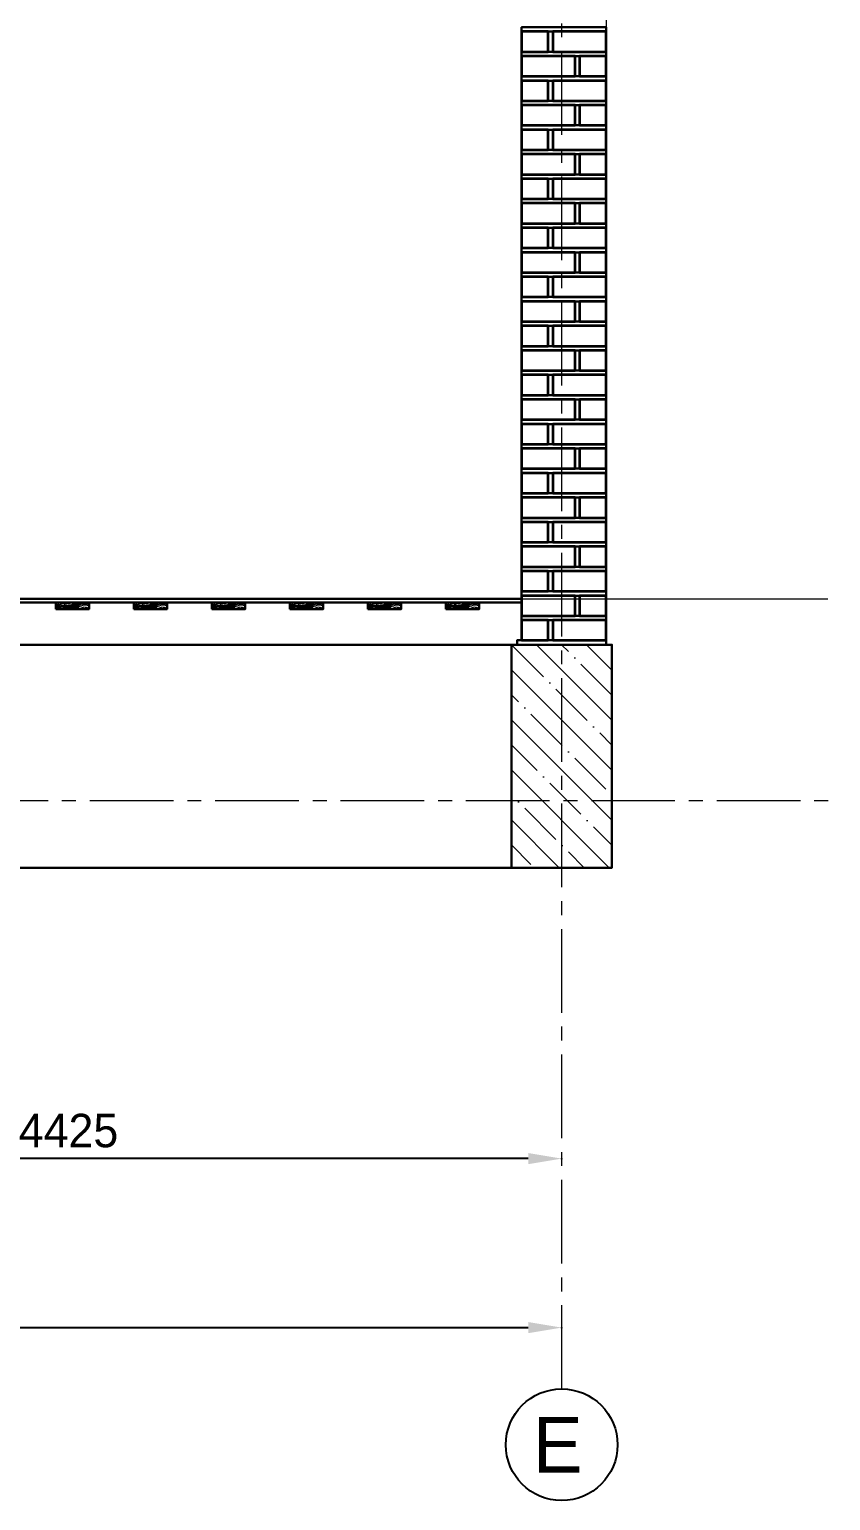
# Model space of a CAD drawing. Header units: millimetres. Extents: x 306212 to 393045, y -154783 to -111932.
# Drawn here: x 383765 to 387360, y -151196 to -144597 of the extents above; entities that cross this region are included whole.
import ezdxf
from ezdxf.enums import TextEntityAlignment as Align

# ---------------------------------------------------------------- set-up
doc = ezdxf.new("R2010")
doc.units = ezdxf.units.MM
doc.linetypes.add('CENTER2', pattern=[1.125, 0.75, -0.125, 0.125, -0.125])
doc.layers.add('ahsap', color=222, linetype='Continuous', lineweight=13)
doc.layers.add('AKS', color=252, linetype='CENTER2')
doc.dimstyles.new('ISO-25', dxfattribs={"dimtxt": 100, "dimasz": 2.5, "dimexe": 1.25, "dimexo": 0.625, "dimtad": 1, "dimdec": 0, "dimtxsty": 'Standard', "dimcen": 2.5, "dimadec": 0, "dimazin": 0, "dimtfac": 1, "dimtdec": 0, "dimtmove": 0, "dimatfit": 3, "dimfxl": 0, "dimarcsym": 0})

# ---------------------------------------------------------------- blocks, each defined once
blk = doc.blocks.new('*D749')
at = {"layer": 'ahsap', "color": 0, "lineweight": -2}
for p, q in [((381728.4, -149664.3), (381728.4, -149661)), ((386003.4, -149662.3), (381878.4, -149662.3)), ((386153.4, -149664.3), (386153.4, -149661))]:
    blk.add_line(p, q, dxfattribs=at)
at = {"layer": 'ahsap', "color": 0}
for points in [[(381878.4, -149637.3), (381878.4, -149687.3), (381728.4, -149662.3)], [(386003.4, -149637.3), (386003.4, -149687.3), (386153.4, -149662.3)]]:
    blk.add_solid(points, dxfattribs=at)
at = {"layer": 'DEFPOINTS', "color": 0}
for p in [(381728.4, -149662.3), (381728.4, -150391.3), (386153.4, -150391.3)]:
    blk.add_point(p, dxfattribs=at)
at = {"layer": 'ahsap', "color": 0, "insert": (383940.9, -149537.3), "char_height": 150, "attachment_point": 5}
blk.add_mtext('4425', dxfattribs=at)
blk = doc.blocks.new('*D754')
at = {"layer": 'ahsap', "color": 0, "lineweight": -2}
for p, q in [((374603.4, -150422.3), (374603.4, -150419.1)), ((374753.4, -150420.3), (386003.4, -150420.3)), ((386153.4, -150422.3), (386153.4, -150419.1))]:
    blk.add_line(p, q, dxfattribs=at)
at = {"layer": 'ahsap', "color": 0}
for points in [[(374753.4, -150395.3), (374753.4, -150445.3), (374603.4, -150420.3)], [(386003.4, -150395.3), (386003.4, -150445.3), (386153.4, -150420.3)]]:
    blk.add_solid(points, dxfattribs=at)
at = {"layer": 'DEFPOINTS', "color": 0}
for p in [(386153.4, -150420.3), (374603.4, -150695.1), (386153.4, -150695.1)]:
    blk.add_point(p, dxfattribs=at)
at = {"layer": 'ahsap', "color": 0, "insert": (380378.4, -150295.3), "char_height": 150, "attachment_point": 5}
blk.add_mtext('11550', dxfattribs=at)

msp = doc.modelspace()

# ---------------------------------------------------------------- hatches: boundary and pattern name
at = {"layer": 'ahsap'}
h = msp.add_hatch(dxfattribs=at)
h.set_pattern_fill('ANSI35', color=251, scale=25, style=0)
h.set_pattern_definition([(135, (708125.86, 0), (112.2532, 112.2532), []), (135, (708013.6, 0), (112.2532, 112.2532), [198.4375, -39.6875, 0, -39.6875])])
h.paths.add_polyline_path([(386153.4, -147357.4), (386378.4, -147357.4), (386378.4, -148057.4), (386153.4, -148057.4)])
h.paths.add_polyline_path([(386153.4, -148057.4), (386378.4, -148057.4), (386378.4, -148357.4), (386153.4, -148357.4)])
h.paths.add_polyline_path([(386153.4, -148357.4), (385928.4, -148357.4), (385928.4, -148057.4), (386153.4, -148057.4)])
h.paths.add_polyline_path([(385928.4, -147357.4), (386153.4, -147357.4), (386153.4, -148057.4), (385928.4, -148057.4)])

# ---------------------------------------------------------------- linework, layer by layer
for p, q in [((386353.4, -140959.9), (386353.4, -147357.4)), ((385973.4, -147151.4), (387347.3, -147151.4))]:
    msp.add_line(p, q, dxfattribs=at)
at = {"layer": 'ahsap', "color": 251, "lineweight": 30}
for points in [[(386353.4, -144607.4), (385973.4, -144607.4), (385973.4, -144587.4), (386353.4, -144587.4), (386353.4, -144607.4)], [(386353.4, -144717.4), (385973.4, -144717.4), (385973.4, -144697.4), (386353.4, -144697.4), (386353.4, -144717.4)], [(386353.4, -144827.4), (385973.4, -144827.4), (385973.4, -144807.4), (386353.4, -144807.4), (386353.4, -144827.4)], [(386353.4, -144937.4), (385973.4, -144937.4), (385973.4, -144917.4), (386353.4, -144917.4), (386353.4, -144937.4)], [(386353.4, -145047.4), (385973.4, -145047.4), (385973.4, -145027.4), (386353.4, -145027.4), (386353.4, -145047.4)], [(386353.4, -145157.4), (385973.4, -145157.4), (385973.4, -145137.4), (386353.4, -145137.4), (386353.4, -145157.4)], [(386353.4, -145267.4), (385973.4, -145267.4), (385973.4, -145247.4), (386353.4, -145247.4), (386353.4, -145267.4)], [(386353.4, -145377.4), (385973.4, -145377.4), (385973.4, -145357.4), (386353.4, -145357.4), (386353.4, -145377.4)], [(386353.4, -145487.4), (385973.4, -145487.4), (385973.4, -145467.4), (386353.4, -145467.4), (386353.4, -145487.4)], [(386353.4, -145597.4), (385973.4, -145597.4), (385973.4, -145577.4), (386353.4, -145577.4), (386353.4, -145597.4)], [(386353.4, -145707.4), (385973.4, -145707.4), (385973.4, -145687.4), (386353.4, -145687.4), (386353.4, -145707.4)], [(386353.4, -145817.4), (385973.4, -145817.4), (385973.4, -145797.4), (386353.4, -145797.4), (386353.4, -145817.4)], [(386353.4, -145927.4), (385973.4, -145927.4), (385973.4, -145907.4), (386353.4, -145907.4), (386353.4, -145927.4)], [(386353.4, -146037.4), (385973.4, -146037.4), (385973.4, -146017.4), (386353.4, -146017.4), (386353.4, -146037.4)], [(386353.4, -146147.4), (385973.4, -146147.4), (385973.4, -146127.4), (386353.4, -146127.4), (386353.4, -146147.4)], [(386353.4, -146257.4), (385973.4, -146257.4), (385973.4, -146237.4), (386353.4, -146237.4), (386353.4, -146257.4)], [(386353.4, -146367.4), (385973.4, -146367.4), (385973.4, -146347.4), (386353.4, -146347.4), (386353.4, -146367.4)], [(386353.4, -146477.4), (385973.4, -146477.4), (385973.4, -146457.4), (386353.4, -146457.4), (386353.4, -146477.4)], [(386353.4, -146587.4), (385973.4, -146587.4), (385973.4, -146567.4), (386353.4, -146567.4), (386353.4, -146587.4)], [(386353.4, -146697.4), (385973.4, -146697.4), (385973.4, -146677.4), (386353.4, -146677.4), (386353.4, -146697.4)], [(386353.4, -146807.4), (385973.4, -146807.4), (385973.4, -146787.4), (386353.4, -146787.4), (386353.4, -146807.4)], [(386353.4, -146917.4), (385973.4, -146917.4), (385973.4, -146897.4), (386353.4, -146897.4), (386353.4, -146917.4)], [(386353.4, -147027.4), (385973.4, -147027.4), (385973.4, -147007.4), (386353.4, -147007.4), (386353.4, -147027.4)], [(386353.4, -147137.4), (385973.4, -147137.4), (385973.4, -147117.4), (386353.4, -147117.4), (386353.4, -147137.4)], [(386353.4, -147247.4), (385973.4, -147247.4), (385973.4, -147227.4), (386353.4, -147227.4), (386353.4, -147247.4)], [(386153.4, -147357.4), (386353.4, -147357.4), (386353.4, -147337.4), (385953.4, -147337.4), (385953.4, -147357.4), (386153.4, -147357.4)], [(386378.4, -148057.4), (386378.4, -148357.4), (374378.4, -148357.4), (374378.4, -148057.4), (374378.4, -147357.4), (386378.4, -147357.4), (386378.4, -148057.4)], [(385928.4, -148357.4), (386378.4, -148357.4), (386378.4, -147357.4), (385928.4, -147357.4), (385928.4, -148357.4)]]:
    msp.add_lwpolyline(points, dxfattribs=at)
at = {"layer": 'ahsap', "color": 26, "lineweight": 35}
for points in [[(386093.4, -144697.4), (386093.4, -144607.4), (385973.4, -144607.4), (385973.4, -144697.4), (386093.4, -144697.4)], [(386153.4, -144697.4), (386353.4, -144697.4), (386353.4, -144607.4), (386113.4, -144607.4), (386113.4, -144697.4), (386153.4, -144697.4)], [(386013.4, -144807.4), (386213.4, -144807.4), (386213.4, -144717.4), (385973.4, -144717.4), (385973.4, -144807.4), (386013.4, -144807.4)], [(386353.4, -144807.4), (386353.4, -144717.4), (386233.4, -144717.4), (386233.4, -144807.4), (386353.4, -144807.4)], [(386093.4, -144917.4), (386093.4, -144827.4), (385973.4, -144827.4), (385973.4, -144917.4), (386093.4, -144917.4)], [(386153.4, -144917.4), (386353.4, -144917.4), (386353.4, -144827.4), (386113.4, -144827.4), (386113.4, -144917.4), (386153.4, -144917.4)], [(386013.4, -145027.4), (386213.4, -145027.4), (386213.4, -144937.4), (385973.4, -144937.4), (385973.4, -145027.4), (386013.4, -145027.4)], [(386353.4, -145027.4), (386353.4, -144937.4), (386233.4, -144937.4), (386233.4, -145027.4), (386353.4, -145027.4)], [(386093.4, -145137.4), (386093.4, -145047.4), (385973.4, -145047.4), (385973.4, -145137.4), (386093.4, -145137.4)], [(386153.4, -145137.4), (386353.4, -145137.4), (386353.4, -145047.4), (386113.4, -145047.4), (386113.4, -145137.4), (386153.4, -145137.4)], [(386013.4, -145247.4), (386213.4, -145247.4), (386213.4, -145157.4), (385973.4, -145157.4), (385973.4, -145247.4), (386013.4, -145247.4)], [(386353.4, -145247.4), (386353.4, -145157.4), (386233.4, -145157.4), (386233.4, -145247.4), (386353.4, -145247.4)], [(386093.4, -145357.4), (386093.4, -145267.4), (385973.4, -145267.4), (385973.4, -145357.4), (386093.4, -145357.4)], [(386153.4, -145357.4), (386353.4, -145357.4), (386353.4, -145267.4), (386113.4, -145267.4), (386113.4, -145357.4), (386153.4, -145357.4)], [(386013.4, -145467.4), (386213.4, -145467.4), (386213.4, -145377.4), (385973.4, -145377.4), (385973.4, -145467.4), (386013.4, -145467.4)], [(386353.4, -145467.4), (386353.4, -145377.4), (386233.4, -145377.4), (386233.4, -145467.4), (386353.4, -145467.4)], [(386093.4, -145577.4), (386093.4, -145487.4), (385973.4, -145487.4), (385973.4, -145577.4), (386093.4, -145577.4)], [(386153.4, -145577.4), (386353.4, -145577.4), (386353.4, -145487.4), (386113.4, -145487.4), (386113.4, -145577.4), (386153.4, -145577.4)], [(386013.4, -145687.4), (386213.4, -145687.4), (386213.4, -145597.4), (385973.4, -145597.4), (385973.4, -145687.4), (386013.4, -145687.4)], [(386353.4, -145687.4), (386353.4, -145597.4), (386233.4, -145597.4), (386233.4, -145687.4), (386353.4, -145687.4)], [(386093.4, -145797.4), (386093.4, -145707.4), (385973.4, -145707.4), (385973.4, -145797.4), (386093.4, -145797.4)], [(386153.4, -145797.4), (386353.4, -145797.4), (386353.4, -145707.4), (386113.4, -145707.4), (386113.4, -145797.4), (386153.4, -145797.4)], [(386013.4, -145907.4), (386213.4, -145907.4), (386213.4, -145817.4), (385973.4, -145817.4), (385973.4, -145907.4), (386013.4, -145907.4)], [(386353.4, -145907.4), (386353.4, -145817.4), (386233.4, -145817.4), (386233.4, -145907.4), (386353.4, -145907.4)], [(386093.4, -146017.4), (386093.4, -145927.4), (385973.4, -145927.4), (385973.4, -146017.4), (386093.4, -146017.4)], [(386153.4, -146017.4), (386353.4, -146017.4), (386353.4, -145927.4), (386113.4, -145927.4), (386113.4, -146017.4), (386153.4, -146017.4)], [(386013.4, -146127.4), (386213.4, -146127.4), (386213.4, -146037.4), (385973.4, -146037.4), (385973.4, -146127.4), (386013.4, -146127.4)], [(386353.4, -146127.4), (386353.4, -146037.4), (386233.4, -146037.4), (386233.4, -146127.4), (386353.4, -146127.4)], [(386093.4, -146237.4), (386093.4, -146147.4), (385973.4, -146147.4), (385973.4, -146237.4), (386093.4, -146237.4)], [(386153.4, -146237.4), (386353.4, -146237.4), (386353.4, -146147.4), (386113.4, -146147.4), (386113.4, -146237.4), (386153.4, -146237.4)], [(386013.4, -146347.4), (386213.4, -146347.4), (386213.4, -146257.4), (385973.4, -146257.4), (385973.4, -146347.4), (386013.4, -146347.4)], [(386353.4, -146347.4), (386353.4, -146257.4), (386233.4, -146257.4), (386233.4, -146347.4), (386353.4, -146347.4)], [(386093.4, -146457.4), (386093.4, -146367.4), (385973.4, -146367.4), (385973.4, -146457.4), (386093.4, -146457.4)], [(386153.4, -146457.4), (386353.4, -146457.4), (386353.4, -146367.4), (386113.4, -146367.4), (386113.4, -146457.4), (386153.4, -146457.4)], [(386013.4, -146567.4), (386213.4, -146567.4), (386213.4, -146477.4), (385973.4, -146477.4), (385973.4, -146567.4), (386013.4, -146567.4)], [(386353.4, -146567.4), (386353.4, -146477.4), (386233.4, -146477.4), (386233.4, -146567.4), (386353.4, -146567.4)], [(386093.4, -146677.4), (386093.4, -146587.4), (385973.4, -146587.4), (385973.4, -146677.4), (386093.4, -146677.4)], [(386153.4, -146677.4), (386353.4, -146677.4), (386353.4, -146587.4), (386113.4, -146587.4), (386113.4, -146677.4), (386153.4, -146677.4)], [(386013.4, -146787.4), (386213.4, -146787.4), (386213.4, -146697.4), (385973.4, -146697.4), (385973.4, -146787.4), (386013.4, -146787.4)], [(386353.4, -146787.4), (386353.4, -146697.4), (386233.4, -146697.4), (386233.4, -146787.4), (386353.4, -146787.4)], [(386093.4, -146897.4), (386093.4, -146807.4), (385973.4, -146807.4), (385973.4, -146897.4), (386093.4, -146897.4)], [(386153.4, -146897.4), (386353.4, -146897.4), (386353.4, -146807.4), (386113.4, -146807.4), (386113.4, -146897.4), (386153.4, -146897.4)], [(386013.4, -147007.4), (386213.4, -147007.4), (386213.4, -146917.4), (385973.4, -146917.4), (385973.4, -147007.4), (386013.4, -147007.4)], [(386353.4, -147007.4), (386353.4, -146917.4), (386233.4, -146917.4), (386233.4, -147007.4), (386353.4, -147007.4)], [(386093.4, -147117.4), (386093.4, -147027.4), (385973.4, -147027.4), (385973.4, -147117.4), (386093.4, -147117.4)], [(386153.4, -147117.4), (386353.4, -147117.4), (386353.4, -147027.4), (386113.4, -147027.4), (386113.4, -147117.4), (386153.4, -147117.4)], [(386013.4, -147227.4), (386213.4, -147227.4), (386213.4, -147137.4), (385973.4, -147137.4), (385973.4, -147227.4), (386013.4, -147227.4)], [(386353.4, -147227.4), (386353.4, -147137.4), (386233.4, -147137.4), (386233.4, -147227.4), (386353.4, -147227.4)], [(386093.4, -147337.4), (386093.4, -147247.4), (385973.4, -147247.4), (385973.4, -147337.4), (386093.4, -147337.4)], [(386153.4, -147337.4), (386353.4, -147337.4), (386353.4, -147247.4), (386113.4, -147247.4), (386113.4, -147337.4), (386153.4, -147337.4)]]:
    msp.add_lwpolyline(points, dxfattribs=at)
at = {"layer": 'ahsap', "color": 46, "lineweight": 30}
for points in [[(385973.4, -147167.4), (385973.4, -147151.4), (374783.4, -147151.4), (374783.4, -147167.4), (374783.4, -147167.4), (385973.4, -147167.4)], [(383883.4, -147197.4), (383883.4, -147167.4), (384033.4, -147167.4), (384033.4, -147197.4), (383883.4, -147197.4)], [(384233.4, -147197.4), (384233.4, -147167.4), (384383.4, -147167.4), (384383.4, -147197.4), (384233.4, -147197.4)], [(384583.4, -147197.4), (384583.4, -147167.4), (384733.4, -147167.4), (384733.4, -147197.4), (384583.4, -147197.4)], [(384933.4, -147197.4), (384933.4, -147167.4), (385083.4, -147167.4), (385083.4, -147197.4), (384933.4, -147197.4)], [(385283.4, -147197.4), (385283.4, -147167.4), (385433.4, -147167.4), (385433.4, -147197.4), (385283.4, -147197.4)], [(385633.4, -147197.4), (385633.4, -147167.4), (385783.4, -147167.4), (385783.4, -147197.4), (385633.4, -147197.4)]]:
    msp.add_lwpolyline(points, dxfattribs=at)
at = {"layer": 'ahsap', "color": 62}
for points, knots in [([(383955.1, -147169.7), (383952.3, -147170.7), (383946.3, -147172.9), (383936.2, -147170.6), (383925.2, -147176.8), (383912.3, -147171.2), (383902.7, -147182.2), (383893.6, -147177), (383879.4, -147186.9), (383890.5, -147182.4), (383896.3, -147183.1), (383903, -147183.7), (383909.5, -147180.5), (383916, -147182.2), (383923.8, -147178.8), (383932.3, -147181.7), (383941.2, -147177.2), (383948.9, -147179), (383953.7, -147177.3), (383955.7, -147176.6), (383955.7, -147176.6), (383957.5, -147175.5), (383962.4, -147172.4), (383971.9, -147169.8), (383980.7, -147171), (383984.7, -147168.6), (383985.2, -147168.3)], [0, 0, 0, 0, 8.649495, 18.9481, 29.448578, 44.354251, 54.58503, 64.733867, 74.635228, 81.578894, 86.898862, 94.204333, 100.43687, 108.145888, 112.919729, 125.131968, 132.542597, 141.202226, 147.62514, 147.62514, 147.62514, 147.62514, 153.962632, 164.796896, 176.812519, 178.597775, 178.597775, 178.597775, 178.597775]), ([(383886.8, -147190.3), (383888.9, -147189.1), (383894.3, -147186.1), (383903.1, -147190.8), (383911.2, -147182.2), (383920.8, -147188.3), (383927.9, -147181.9), (383934.8, -147184.8), (383942.2, -147180.7), (383949.5, -147182.6), (383954.1, -147181), (383955.9, -147180.3), (383955.9, -147180.3), (383957.4, -147180), (383962, -147179), (383971.1, -147170.7), (383986.4, -147174), (384005.4, -147166.3), (384019, -147167.9), (384028.6, -147169)], [0, 0, 0, 0, 6.916449, 17.76382, 23.855728, 37.93912, 41.696469, 50.242965, 56.925375, 65.54134, 71.315329, 71.315329, 71.315329, 71.315329, 75.797404, 85.380944, 106.040347, 117.599403, 146.02527, 146.02527, 146.02527, 146.02527]), ([(384305.1, -147169.7), (384302.3, -147170.7), (384296.3, -147172.9), (384286.2, -147170.6), (384275.2, -147176.8), (384262.3, -147171.2), (384252.7, -147182.2), (384243.6, -147177), (384229.4, -147186.9), (384240.5, -147182.4), (384246.3, -147183.1), (384253, -147183.7), (384259.5, -147180.5), (384266, -147182.2), (384273.8, -147178.8), (384282.3, -147181.7), (384291.2, -147177.2), (384298.9, -147179), (384303.7, -147177.3), (384305.7, -147176.6), (384305.7, -147176.6), (384307.5, -147175.5), (384312.4, -147172.4), (384321.9, -147169.8), (384330.7, -147171), (384334.7, -147168.6), (384335.2, -147168.3)], [0, 0, 0, 0, 8.649495, 18.9481, 29.448578, 44.354251, 54.58503, 64.733867, 74.635228, 81.578894, 86.898862, 94.204333, 100.43687, 108.145888, 112.919729, 125.131968, 132.542597, 141.202226, 147.62514, 147.62514, 147.62514, 147.62514, 153.962632, 164.796896, 176.812519, 178.597775, 178.597775, 178.597775, 178.597775]), ([(384236.8, -147190.3), (384238.9, -147189.1), (384244.3, -147186.1), (384253.1, -147190.8), (384261.2, -147182.2), (384270.8, -147188.3), (384277.9, -147181.9), (384284.8, -147184.8), (384292.2, -147180.7), (384299.5, -147182.6), (384304.1, -147181), (384305.9, -147180.3), (384305.9, -147180.3), (384307.4, -147180), (384312, -147179), (384321.1, -147170.7), (384336.4, -147174), (384355.4, -147166.3), (384369, -147167.9), (384378.6, -147169)], [0, 0, 0, 0, 6.916449, 17.76382, 23.855728, 37.93912, 41.696469, 50.242965, 56.925375, 65.54134, 71.315329, 71.315329, 71.315329, 71.315329, 75.797404, 85.380944, 106.040347, 117.599403, 146.02527, 146.02527, 146.02527, 146.02527]), ([(384655.1, -147169.7), (384652.3, -147170.7), (384646.3, -147172.9), (384636.2, -147170.6), (384625.2, -147176.8), (384612.3, -147171.2), (384602.7, -147182.2), (384593.6, -147177), (384579.4, -147186.9), (384590.5, -147182.4), (384596.3, -147183.1), (384603, -147183.7), (384609.5, -147180.5), (384616, -147182.2), (384623.8, -147178.8), (384632.3, -147181.7), (384641.2, -147177.2), (384648.9, -147179), (384653.7, -147177.3), (384655.7, -147176.6), (384655.7, -147176.6), (384657.5, -147175.5), (384662.4, -147172.4), (384671.9, -147169.8), (384680.7, -147171), (384684.7, -147168.6), (384685.2, -147168.3)], [0, 0, 0, 0, 8.649495, 18.9481, 29.448578, 44.354251, 54.58503, 64.733867, 74.635228, 81.578894, 86.898862, 94.204333, 100.43687, 108.145888, 112.919729, 125.131968, 132.542597, 141.202226, 147.62514, 147.62514, 147.62514, 147.62514, 153.962632, 164.796896, 176.812519, 178.597775, 178.597775, 178.597775, 178.597775]), ([(384586.8, -147190.3), (384588.9, -147189.1), (384594.3, -147186.1), (384603.1, -147190.8), (384611.2, -147182.2), (384620.8, -147188.3), (384627.9, -147181.9), (384634.8, -147184.8), (384642.2, -147180.7), (384649.5, -147182.6), (384654.1, -147181), (384655.9, -147180.3), (384655.9, -147180.3), (384657.4, -147180), (384662, -147179), (384671.1, -147170.7), (384686.4, -147174), (384705.4, -147166.3), (384719, -147167.9), (384728.6, -147169)], [0, 0, 0, 0, 6.916449, 17.76382, 23.855728, 37.93912, 41.696469, 50.242965, 56.925375, 65.54134, 71.315329, 71.315329, 71.315329, 71.315329, 75.797404, 85.380944, 106.040347, 117.599403, 146.02527, 146.02527, 146.02527, 146.02527]), ([(385005.1, -147169.7), (385002.3, -147170.7), (384996.3, -147172.9), (384986.2, -147170.6), (384975.2, -147176.8), (384962.3, -147171.2), (384952.7, -147182.2), (384943.6, -147177), (384929.4, -147186.9), (384940.5, -147182.4), (384946.3, -147183.1), (384953, -147183.7), (384959.5, -147180.5), (384966, -147182.2), (384973.8, -147178.8), (384982.3, -147181.7), (384991.2, -147177.2), (384998.9, -147179), (385003.7, -147177.3), (385005.7, -147176.6), (385005.7, -147176.6), (385007.5, -147175.5), (385012.4, -147172.4), (385021.9, -147169.8), (385030.7, -147171), (385034.7, -147168.6), (385035.2, -147168.3)], [0, 0, 0, 0, 8.649495, 18.9481, 29.448578, 44.354251, 54.58503, 64.733867, 74.635228, 81.578894, 86.898862, 94.204333, 100.43687, 108.145888, 112.919729, 125.131968, 132.542597, 141.202226, 147.62514, 147.62514, 147.62514, 147.62514, 153.962632, 164.796896, 176.812519, 178.597775, 178.597775, 178.597775, 178.597775]), ([(384936.8, -147190.3), (384938.9, -147189.1), (384944.3, -147186.1), (384953.1, -147190.8), (384961.2, -147182.2), (384970.8, -147188.3), (384977.9, -147181.9), (384984.8, -147184.8), (384992.2, -147180.7), (384999.5, -147182.6), (385004.1, -147181), (385005.9, -147180.3), (385005.9, -147180.3), (385007.4, -147180), (385012, -147179), (385021.1, -147170.7), (385036.4, -147174), (385055.4, -147166.3), (385069, -147167.9), (385078.6, -147169)], [0, 0, 0, 0, 6.916449, 17.76382, 23.855728, 37.93912, 41.696469, 50.242965, 56.925375, 65.54134, 71.315329, 71.315329, 71.315329, 71.315329, 75.797404, 85.380944, 106.040347, 117.599403, 146.02527, 146.02527, 146.02527, 146.02527]), ([(385355.1, -147169.7), (385352.3, -147170.7), (385346.3, -147172.9), (385336.2, -147170.6), (385325.2, -147176.8), (385312.3, -147171.2), (385302.7, -147182.2), (385293.6, -147177), (385279.4, -147186.9), (385290.5, -147182.4), (385296.3, -147183.1), (385303, -147183.7), (385309.5, -147180.5), (385316, -147182.2), (385323.8, -147178.8), (385332.3, -147181.7), (385341.2, -147177.2), (385348.9, -147179), (385353.7, -147177.3), (385355.7, -147176.6), (385355.7, -147176.6), (385357.5, -147175.5), (385362.4, -147172.4), (385371.9, -147169.8), (385380.7, -147171), (385384.7, -147168.6), (385385.2, -147168.3)], [0, 0, 0, 0, 8.649495, 18.9481, 29.448578, 44.354251, 54.58503, 64.733867, 74.635228, 81.578894, 86.898862, 94.204333, 100.43687, 108.145888, 112.919729, 125.131968, 132.542597, 141.202226, 147.62514, 147.62514, 147.62514, 147.62514, 153.962632, 164.796896, 176.812519, 178.597775, 178.597775, 178.597775, 178.597775]), ([(385286.8, -147190.3), (385288.9, -147189.1), (385294.3, -147186.1), (385303.1, -147190.8), (385311.2, -147182.2), (385320.8, -147188.3), (385327.9, -147181.9), (385334.8, -147184.8), (385342.2, -147180.7), (385349.5, -147182.6), (385354.1, -147181), (385355.9, -147180.3), (385355.9, -147180.3), (385357.4, -147180), (385362, -147179), (385371.1, -147170.7), (385386.4, -147174), (385405.4, -147166.3), (385419, -147167.9), (385428.6, -147169)], [0, 0, 0, 0, 6.916449, 17.76382, 23.855728, 37.93912, 41.696469, 50.242965, 56.925375, 65.54134, 71.315329, 71.315329, 71.315329, 71.315329, 75.797404, 85.380944, 106.040347, 117.599403, 146.02527, 146.02527, 146.02527, 146.02527]), ([(385705.1, -147169.7), (385702.3, -147170.7), (385696.3, -147172.9), (385686.2, -147170.6), (385675.2, -147176.8), (385662.3, -147171.2), (385652.7, -147182.2), (385643.6, -147177), (385629.4, -147186.9), (385640.5, -147182.4), (385646.3, -147183.1), (385653, -147183.7), (385659.5, -147180.5), (385666, -147182.2), (385673.8, -147178.8), (385682.3, -147181.7), (385691.2, -147177.2), (385698.9, -147179), (385703.7, -147177.3), (385705.7, -147176.6), (385705.7, -147176.6), (385707.5, -147175.5), (385712.4, -147172.4), (385721.9, -147169.8), (385730.7, -147171), (385734.7, -147168.6), (385735.2, -147168.3)], [0, 0, 0, 0, 8.649495, 18.9481, 29.448578, 44.354251, 54.58503, 64.733867, 74.635228, 81.578894, 86.898862, 94.204333, 100.43687, 108.145888, 112.919729, 125.131968, 132.542597, 141.202226, 147.62514, 147.62514, 147.62514, 147.62514, 153.962632, 164.796896, 176.812519, 178.597775, 178.597775, 178.597775, 178.597775]), ([(385636.8, -147190.3), (385638.9, -147189.1), (385644.3, -147186.1), (385653.1, -147190.8), (385661.2, -147182.2), (385670.8, -147188.3), (385677.9, -147181.9), (385684.8, -147184.8), (385692.2, -147180.7), (385699.5, -147182.6), (385704.1, -147181), (385705.9, -147180.3), (385705.9, -147180.3), (385707.4, -147180), (385712, -147179), (385721.1, -147170.7), (385736.4, -147174), (385755.4, -147166.3), (385769, -147167.9), (385778.6, -147169)], [0, 0, 0, 0, 6.916449, 17.76382, 23.855728, 37.93912, 41.696469, 50.242965, 56.925375, 65.54134, 71.315329, 71.315329, 71.315329, 71.315329, 75.797404, 85.380944, 106.040347, 117.599403, 146.02527, 146.02527, 146.02527, 146.02527])]:
    msp.add_open_spline(points, degree=3, knots=knots, dxfattribs=at)
for points in [[(383886.3, -147177.7), (383893.2, -147173.7), (383902.2, -147176.1), (383910.9, -147171.1), (383924.4, -147171.1), (383931.8, -147169.1)], [(383889.6, -147194.5), (383895.7, -147192.8), (383906.8, -147192.8), (383914, -147190.9), (383923.3, -147190.9), (383928.8, -147187.7), (383939.5, -147187.7), (383945.2, -147184.4), (383956.7, -147184.4), (383966.8, -147181.7), (383974.6, -147177.2), (383990.8, -147177.2), (384005.8, -147173.2), (384018.6, -147173.2), (384028.4, -147175.8)], [(383891.1, -147194.8), (383895.9, -147194.3), (383901.1, -147194.8), (383905.1, -147195.3), (383913.8, -147194.1), (383922.7, -147194.1), (383931, -147191.9), (383939, -147191.9), (383948.9, -147189.2), (383960.7, -147189.2), (383973.9, -147184.1), (383979.2, -147181.1), (383990.3, -147184), (384002.8, -147180.7), (384014.4, -147177.6), (384027.8, -147181.2)], [(383970.5, -147184), (383969.9, -147184.6), (383967.5, -147185.2), (383963.6, -147185.2), (383961, -147186.7), (383952.4, -147189)], [(383970.5, -147184), (383967.5, -147184), (383963.8, -147181.8), (383959.7, -147182.9), (383954.9, -147181.6)], [(383955, -147184.5), (383957.8, -147179.7), (383969.4, -147176.6), (383980.2, -147176.6), (383988.4, -147181.4), (383987.1, -147186.1), (383984.3, -147191), (383970.1, -147191), (383957.7, -147191), (383955, -147184.5)], [(383956.5, -147184.4), (383959, -147180.1), (383969.6, -147177.2), (383979.4, -147177.2), (383986.9, -147181.6), (383985.7, -147185.9), (383983.2, -147190.3), (383970.2, -147190.3), (383958.9, -147190.3), (383956.5, -147184.4)], [(383957.9, -147184.3), (383960.2, -147180.3), (383969.7, -147177.8), (383978.7, -147177.8), (383985.5, -147181.7), (383984.4, -147185.6), (383982.1, -147189.6), (383970.3, -147189.6), (383960.1, -147189.6), (383957.9, -147184.3)], [(383959.1, -147184.3), (383961.2, -147180.7), (383969.9, -147178.3), (383978, -147178.3), (383984.2, -147181.9), (383983.3, -147185.5), (383981.1, -147189.1), (383970.4, -147189.1), (383961.1, -147189.1), (383959.1, -147184.3)], [(383969.6, -147183.2), (383968.2, -147181.8), (383966.4, -147179.9), (383964.3, -147179.9), (383962.9, -147177.8), (383959.9, -147177)], [(383970.7, -147184.5), (383970.4, -147184.9), (383968, -147186.4), (383964.6, -147188.3), (383963.1, -147189.8), (383960.3, -147192.6)], [(383962.6, -147195.2), (383968.1, -147193.7), (383983.7, -147193.7), (383995.2, -147193.7), (384011.7, -147188), (384028.1, -147192.4)], [(383970.9, -147184.9), (383970.8, -147185.4), (383969.8, -147187.1), (383968.6, -147189.2), (383968, -147191.6), (383968, -147193.7)], [(383971.1, -147183.5), (383970.8, -147182.3), (383971.3, -147180.3), (383970.6, -147179.2), (383970.1, -147177.2), (383970.6, -147175.3)], [(383971, -147183.9), (383971.1, -147184.1), (383971.7, -147184.9), (383972.9, -147186.5), (383976.2, -147187.4), (383980.7, -147188), (383987.3, -147189.7)], [(383971.1, -147183.5), (383972.3, -147181.3), (383974.9, -147179.8), (383975.5, -147177.5), (383976.8, -147175.3)], [(383971.1, -147183.5), (383974.4, -147182.6), (383977.6, -147180.7), (383980.6, -147179.9), (383981.5, -147178.5), (383984.2, -147176.9)], [(383971.1, -147183.5), (383974.3, -147185.3), (383978, -147185.3), (383983.3, -147185.3), (383987.9, -147185.3), (383990.1, -147185.9)], [(384236.3, -147177.7), (384243.2, -147173.7), (384252.2, -147176.1), (384260.9, -147171.1), (384274.4, -147171.1), (384281.8, -147169.1)], [(384239.6, -147194.5), (384245.7, -147192.8), (384256.8, -147192.8), (384264, -147190.9), (384273.3, -147190.9), (384278.8, -147187.7), (384289.5, -147187.7), (384295.2, -147184.4), (384306.7, -147184.4), (384316.8, -147181.7), (384324.6, -147177.2), (384340.8, -147177.2), (384355.8, -147173.2), (384368.6, -147173.2), (384378.4, -147175.8)], [(384241.1, -147194.8), (384245.9, -147194.3), (384251.1, -147194.8), (384255.1, -147195.3), (384263.8, -147194.1), (384272.7, -147194.1), (384281, -147191.9), (384289, -147191.9), (384298.9, -147189.2), (384310.7, -147189.2), (384323.9, -147184.1), (384329.2, -147181.1), (384340.3, -147184), (384352.8, -147180.7), (384364.4, -147177.6), (384377.8, -147181.2)], [(384320.5, -147184), (384319.9, -147184.6), (384317.5, -147185.2), (384313.6, -147185.2), (384311, -147186.7), (384302.4, -147189)], [(384320.5, -147184), (384317.5, -147184), (384313.8, -147181.8), (384309.7, -147182.9), (384304.9, -147181.6)], [(384305, -147184.5), (384307.8, -147179.7), (384319.4, -147176.6), (384330.2, -147176.6), (384338.4, -147181.4), (384337.1, -147186.1), (384334.3, -147191), (384320.1, -147191), (384307.7, -147191), (384305, -147184.5)], [(384306.5, -147184.4), (384309, -147180.1), (384319.6, -147177.2), (384329.4, -147177.2), (384336.9, -147181.6), (384335.7, -147185.9), (384333.2, -147190.3), (384320.2, -147190.3), (384308.9, -147190.3), (384306.5, -147184.4)], [(384307.9, -147184.3), (384310.2, -147180.3), (384319.7, -147177.8), (384328.7, -147177.8), (384335.5, -147181.7), (384334.4, -147185.6), (384332.1, -147189.6), (384320.3, -147189.6), (384310.1, -147189.6), (384307.9, -147184.3)], [(384309.1, -147184.3), (384311.2, -147180.7), (384319.9, -147178.3), (384328, -147178.3), (384334.2, -147181.9), (384333.3, -147185.5), (384331.1, -147189.1), (384320.4, -147189.1), (384311.1, -147189.1), (384309.1, -147184.3)], [(384319.6, -147183.2), (384318.2, -147181.8), (384316.4, -147179.9), (384314.3, -147179.9), (384312.9, -147177.8), (384309.9, -147177)], [(384320.7, -147184.5), (384320.4, -147184.9), (384318, -147186.4), (384314.6, -147188.3), (384313.1, -147189.8), (384310.3, -147192.6)], [(384312.6, -147195.2), (384318.1, -147193.7), (384333.7, -147193.7), (384345.2, -147193.7), (384361.7, -147188), (384378.1, -147192.4)], [(384320.9, -147184.9), (384320.8, -147185.4), (384319.8, -147187.1), (384318.6, -147189.2), (384318, -147191.6), (384318, -147193.7)], [(384321.1, -147183.5), (384320.8, -147182.3), (384321.3, -147180.3), (384320.6, -147179.2), (384320.1, -147177.2), (384320.6, -147175.3)], [(384321, -147183.9), (384321.1, -147184.1), (384321.7, -147184.9), (384322.9, -147186.5), (384326.2, -147187.4), (384330.7, -147188), (384337.3, -147189.7)], [(384321.1, -147183.5), (384322.3, -147181.3), (384324.9, -147179.8), (384325.5, -147177.5), (384326.8, -147175.3)], [(384321.1, -147183.5), (384324.4, -147182.6), (384327.6, -147180.7), (384330.6, -147179.9), (384331.5, -147178.5), (384334.2, -147176.9)], [(384321.1, -147183.5), (384324.3, -147185.3), (384328, -147185.3), (384333.3, -147185.3), (384337.9, -147185.3), (384340.1, -147185.9)], [(384586.3, -147177.7), (384593.2, -147173.7), (384602.2, -147176.1), (384610.9, -147171.1), (384624.4, -147171.1), (384631.8, -147169.1)], [(384589.6, -147194.5), (384595.7, -147192.8), (384606.8, -147192.8), (384614, -147190.9), (384623.3, -147190.9), (384628.8, -147187.7), (384639.5, -147187.7), (384645.2, -147184.4), (384656.7, -147184.4), (384666.8, -147181.7), (384674.6, -147177.2), (384690.8, -147177.2), (384705.8, -147173.2), (384718.6, -147173.2), (384728.4, -147175.8)], [(384591.1, -147194.8), (384595.9, -147194.3), (384601.1, -147194.8), (384605.1, -147195.3), (384613.8, -147194.1), (384622.7, -147194.1), (384631, -147191.9), (384639, -147191.9), (384648.9, -147189.2), (384660.7, -147189.2), (384673.9, -147184.1), (384679.2, -147181.1), (384690.3, -147184), (384702.8, -147180.7), (384714.4, -147177.6), (384727.8, -147181.2)], [(384670.5, -147184), (384669.9, -147184.6), (384667.5, -147185.2), (384663.6, -147185.2), (384661, -147186.7), (384652.4, -147189)], [(384670.5, -147184), (384667.5, -147184), (384663.8, -147181.8), (384659.7, -147182.9), (384654.9, -147181.6)], [(384655, -147184.5), (384657.8, -147179.7), (384669.4, -147176.6), (384680.2, -147176.6), (384688.4, -147181.4), (384687.1, -147186.1), (384684.3, -147191), (384670.1, -147191), (384657.7, -147191), (384655, -147184.5)], [(384656.5, -147184.4), (384659, -147180.1), (384669.6, -147177.2), (384679.4, -147177.2), (384686.9, -147181.6), (384685.7, -147185.9), (384683.2, -147190.3), (384670.2, -147190.3), (384658.9, -147190.3), (384656.5, -147184.4)], [(384657.9, -147184.3), (384660.2, -147180.3), (384669.7, -147177.8), (384678.7, -147177.8), (384685.5, -147181.7), (384684.4, -147185.6), (384682.1, -147189.6), (384670.3, -147189.6), (384660.1, -147189.6), (384657.9, -147184.3)], [(384659.1, -147184.3), (384661.2, -147180.7), (384669.9, -147178.3), (384678, -147178.3), (384684.2, -147181.9), (384683.3, -147185.5), (384681.1, -147189.1), (384670.4, -147189.1), (384661.1, -147189.1), (384659.1, -147184.3)], [(384669.6, -147183.2), (384668.2, -147181.8), (384666.4, -147179.9), (384664.3, -147179.9), (384662.9, -147177.8), (384659.9, -147177)], [(384670.7, -147184.5), (384670.4, -147184.9), (384668, -147186.4), (384664.6, -147188.3), (384663.1, -147189.8), (384660.3, -147192.6)], [(384662.6, -147195.2), (384668.1, -147193.7), (384683.7, -147193.7), (384695.2, -147193.7), (384711.7, -147188), (384728.1, -147192.4)], [(384670.9, -147184.9), (384670.8, -147185.4), (384669.8, -147187.1), (384668.6, -147189.2), (384668, -147191.6), (384668, -147193.7)], [(384671.1, -147183.5), (384670.8, -147182.3), (384671.3, -147180.3), (384670.6, -147179.2), (384670.1, -147177.2), (384670.6, -147175.3)], [(384671, -147183.9), (384671.1, -147184.1), (384671.7, -147184.9), (384672.9, -147186.5), (384676.2, -147187.4), (384680.7, -147188), (384687.3, -147189.7)], [(384671.1, -147183.5), (384672.3, -147181.3), (384674.9, -147179.8), (384675.5, -147177.5), (384676.8, -147175.3)], [(384671.1, -147183.5), (384674.4, -147182.6), (384677.6, -147180.7), (384680.6, -147179.9), (384681.5, -147178.5), (384684.2, -147176.9)], [(384671.1, -147183.5), (384674.3, -147185.3), (384678, -147185.3), (384683.3, -147185.3), (384687.9, -147185.3), (384690.1, -147185.9)], [(384936.3, -147177.7), (384943.2, -147173.7), (384952.2, -147176.1), (384960.9, -147171.1), (384974.4, -147171.1), (384981.8, -147169.1)], [(384939.6, -147194.5), (384945.7, -147192.8), (384956.8, -147192.8), (384964, -147190.9), (384973.3, -147190.9), (384978.8, -147187.7), (384989.5, -147187.7), (384995.2, -147184.4), (385006.7, -147184.4), (385016.8, -147181.7), (385024.6, -147177.2), (385040.8, -147177.2), (385055.8, -147173.2), (385068.6, -147173.2), (385078.4, -147175.8)], [(384941.1, -147194.8), (384945.9, -147194.3), (384951.1, -147194.8), (384955.1, -147195.3), (384963.8, -147194.1), (384972.7, -147194.1), (384981, -147191.9), (384989, -147191.9), (384998.9, -147189.2), (385010.7, -147189.2), (385023.9, -147184.1), (385029.2, -147181.1), (385040.3, -147184), (385052.8, -147180.7), (385064.4, -147177.6), (385077.8, -147181.2)], [(385020.5, -147184), (385019.9, -147184.6), (385017.5, -147185.2), (385013.6, -147185.2), (385011, -147186.7), (385002.4, -147189)], [(385020.5, -147184), (385017.5, -147184), (385013.8, -147181.8), (385009.7, -147182.9), (385004.9, -147181.6)], [(385005, -147184.5), (385007.8, -147179.7), (385019.4, -147176.6), (385030.2, -147176.6), (385038.4, -147181.4), (385037.1, -147186.1), (385034.3, -147191), (385020.1, -147191), (385007.7, -147191), (385005, -147184.5)], [(385006.5, -147184.4), (385009, -147180.1), (385019.6, -147177.2), (385029.4, -147177.2), (385036.9, -147181.6), (385035.7, -147185.9), (385033.2, -147190.3), (385020.2, -147190.3), (385008.9, -147190.3), (385006.5, -147184.4)], [(385007.9, -147184.3), (385010.2, -147180.3), (385019.7, -147177.8), (385028.7, -147177.8), (385035.5, -147181.7), (385034.4, -147185.6), (385032.1, -147189.6), (385020.3, -147189.6), (385010.1, -147189.6), (385007.9, -147184.3)], [(385009.1, -147184.3), (385011.2, -147180.7), (385019.9, -147178.3), (385028, -147178.3), (385034.2, -147181.9), (385033.3, -147185.5), (385031.1, -147189.1), (385020.4, -147189.1), (385011.1, -147189.1), (385009.1, -147184.3)], [(385019.6, -147183.2), (385018.2, -147181.8), (385016.4, -147179.9), (385014.3, -147179.9), (385012.9, -147177.8), (385009.9, -147177)], [(385020.7, -147184.5), (385020.4, -147184.9), (385018, -147186.4), (385014.6, -147188.3), (385013.1, -147189.8), (385010.3, -147192.6)], [(385012.6, -147195.2), (385018.1, -147193.7), (385033.7, -147193.7), (385045.2, -147193.7), (385061.7, -147188), (385078.1, -147192.4)], [(385020.9, -147184.9), (385020.8, -147185.4), (385019.8, -147187.1), (385018.6, -147189.2), (385018, -147191.6), (385018, -147193.7)], [(385021.1, -147183.5), (385020.8, -147182.3), (385021.3, -147180.3), (385020.6, -147179.2), (385020.1, -147177.2), (385020.6, -147175.3)], [(385021, -147183.9), (385021.1, -147184.1), (385021.7, -147184.9), (385022.9, -147186.5), (385026.2, -147187.4), (385030.7, -147188), (385037.3, -147189.7)], [(385021.1, -147183.5), (385022.3, -147181.3), (385024.9, -147179.8), (385025.5, -147177.5), (385026.8, -147175.3)], [(385021.1, -147183.5), (385024.4, -147182.6), (385027.6, -147180.7), (385030.6, -147179.9), (385031.5, -147178.5), (385034.2, -147176.9)], [(385021.1, -147183.5), (385024.3, -147185.3), (385028, -147185.3), (385033.3, -147185.3), (385037.9, -147185.3), (385040.1, -147185.9)], [(385286.3, -147177.7), (385293.2, -147173.7), (385302.2, -147176.1), (385310.9, -147171.1), (385324.4, -147171.1), (385331.8, -147169.1)], [(385289.6, -147194.5), (385295.7, -147192.8), (385306.8, -147192.8), (385314, -147190.9), (385323.3, -147190.9), (385328.8, -147187.7), (385339.5, -147187.7), (385345.2, -147184.4), (385356.7, -147184.4), (385366.8, -147181.7), (385374.6, -147177.2), (385390.8, -147177.2), (385405.8, -147173.2), (385418.6, -147173.2), (385428.4, -147175.8)], [(385291.1, -147194.8), (385295.9, -147194.3), (385301.1, -147194.8), (385305.1, -147195.3), (385313.8, -147194.1), (385322.7, -147194.1), (385331, -147191.9), (385339, -147191.9), (385348.9, -147189.2), (385360.7, -147189.2), (385373.9, -147184.1), (385379.2, -147181.1), (385390.3, -147184), (385402.8, -147180.7), (385414.4, -147177.6), (385427.8, -147181.2)], [(385370.5, -147184), (385369.9, -147184.6), (385367.5, -147185.2), (385363.6, -147185.2), (385361, -147186.7), (385352.4, -147189)], [(385370.5, -147184), (385367.5, -147184), (385363.8, -147181.8), (385359.7, -147182.9), (385354.9, -147181.6)], [(385355, -147184.5), (385357.8, -147179.7), (385369.4, -147176.6), (385380.2, -147176.6), (385388.4, -147181.4), (385387.1, -147186.1), (385384.3, -147191), (385370.1, -147191), (385357.7, -147191), (385355, -147184.5)], [(385356.5, -147184.4), (385359, -147180.1), (385369.6, -147177.2), (385379.4, -147177.2), (385386.9, -147181.6), (385385.7, -147185.9), (385383.2, -147190.3), (385370.2, -147190.3), (385358.9, -147190.3), (385356.5, -147184.4)], [(385357.9, -147184.3), (385360.2, -147180.3), (385369.7, -147177.8), (385378.7, -147177.8), (385385.5, -147181.7), (385384.4, -147185.6), (385382.1, -147189.6), (385370.3, -147189.6), (385360.1, -147189.6), (385357.9, -147184.3)], [(385359.1, -147184.3), (385361.2, -147180.7), (385369.9, -147178.3), (385378, -147178.3), (385384.2, -147181.9), (385383.3, -147185.5), (385381.1, -147189.1), (385370.4, -147189.1), (385361.1, -147189.1), (385359.1, -147184.3)], [(385369.6, -147183.2), (385368.2, -147181.8), (385366.4, -147179.9), (385364.3, -147179.9), (385362.9, -147177.8), (385359.9, -147177)], [(385370.7, -147184.5), (385370.4, -147184.9), (385368, -147186.4), (385364.6, -147188.3), (385363.1, -147189.8), (385360.3, -147192.6)], [(385362.6, -147195.2), (385368.1, -147193.7), (385383.7, -147193.7), (385395.2, -147193.7), (385411.7, -147188), (385428.1, -147192.4)], [(385370.9, -147184.9), (385370.8, -147185.4), (385369.8, -147187.1), (385368.6, -147189.2), (385368, -147191.6), (385368, -147193.7)], [(385371.1, -147183.5), (385370.8, -147182.3), (385371.3, -147180.3), (385370.6, -147179.2), (385370.1, -147177.2), (385370.6, -147175.3)], [(385371, -147183.9), (385371.1, -147184.1), (385371.7, -147184.9), (385372.9, -147186.5), (385376.2, -147187.4), (385380.7, -147188), (385387.3, -147189.7)], [(385371.1, -147183.5), (385372.3, -147181.3), (385374.9, -147179.8), (385375.5, -147177.5), (385376.8, -147175.3)], [(385371.1, -147183.5), (385374.4, -147182.6), (385377.6, -147180.7), (385380.6, -147179.9), (385381.5, -147178.5), (385384.2, -147176.9)], [(385371.1, -147183.5), (385374.3, -147185.3), (385378, -147185.3), (385383.3, -147185.3), (385387.9, -147185.3), (385390.1, -147185.9)], [(385636.3, -147177.7), (385643.2, -147173.7), (385652.2, -147176.1), (385660.9, -147171.1), (385674.4, -147171.1), (385681.8, -147169.1)], [(385639.6, -147194.5), (385645.7, -147192.8), (385656.8, -147192.8), (385664, -147190.9), (385673.3, -147190.9), (385678.8, -147187.7), (385689.5, -147187.7), (385695.2, -147184.4), (385706.7, -147184.4), (385716.8, -147181.7), (385724.6, -147177.2), (385740.8, -147177.2), (385755.8, -147173.2), (385768.6, -147173.2), (385778.4, -147175.8)], [(385641.1, -147194.8), (385645.9, -147194.3), (385651.1, -147194.8), (385655.1, -147195.3), (385663.8, -147194.1), (385672.7, -147194.1), (385681, -147191.9), (385689, -147191.9), (385698.9, -147189.2), (385710.7, -147189.2), (385723.9, -147184.1), (385729.2, -147181.1), (385740.3, -147184), (385752.8, -147180.7), (385764.4, -147177.6), (385777.8, -147181.2)], [(385720.5, -147184), (385719.9, -147184.6), (385717.5, -147185.2), (385713.6, -147185.2), (385711, -147186.7), (385702.4, -147189)], [(385720.5, -147184), (385717.5, -147184), (385713.8, -147181.8), (385709.7, -147182.9), (385704.9, -147181.6)], [(385705, -147184.5), (385707.8, -147179.7), (385719.4, -147176.6), (385730.2, -147176.6), (385738.4, -147181.4), (385737.1, -147186.1), (385734.3, -147191), (385720.1, -147191), (385707.7, -147191), (385705, -147184.5)], [(385706.5, -147184.4), (385709, -147180.1), (385719.6, -147177.2), (385729.4, -147177.2), (385736.9, -147181.6), (385735.7, -147185.9), (385733.2, -147190.3), (385720.2, -147190.3), (385708.9, -147190.3), (385706.5, -147184.4)], [(385707.9, -147184.3), (385710.2, -147180.3), (385719.7, -147177.8), (385728.7, -147177.8), (385735.5, -147181.7), (385734.4, -147185.6), (385732.1, -147189.6), (385720.3, -147189.6), (385710.1, -147189.6), (385707.9, -147184.3)], [(385709.1, -147184.3), (385711.2, -147180.7), (385719.9, -147178.3), (385728, -147178.3), (385734.2, -147181.9), (385733.3, -147185.5), (385731.1, -147189.1), (385720.4, -147189.1), (385711.1, -147189.1), (385709.1, -147184.3)], [(385719.6, -147183.2), (385718.2, -147181.8), (385716.4, -147179.9), (385714.3, -147179.9), (385712.9, -147177.8), (385709.9, -147177)], [(385720.7, -147184.5), (385720.4, -147184.9), (385718, -147186.4), (385714.6, -147188.3), (385713.1, -147189.8), (385710.3, -147192.6)], [(385712.6, -147195.2), (385718.1, -147193.7), (385733.7, -147193.7), (385745.2, -147193.7), (385761.7, -147188), (385778.1, -147192.4)], [(385720.9, -147184.9), (385720.8, -147185.4), (385719.8, -147187.1), (385718.6, -147189.2), (385718, -147191.6), (385718, -147193.7)], [(385721.1, -147183.5), (385720.8, -147182.3), (385721.3, -147180.3), (385720.6, -147179.2), (385720.1, -147177.2), (385720.6, -147175.3)], [(385721, -147183.9), (385721.1, -147184.1), (385721.7, -147184.9), (385722.9, -147186.5), (385726.2, -147187.4), (385730.7, -147188), (385737.3, -147189.7)], [(385721.1, -147183.5), (385722.3, -147181.3), (385724.9, -147179.8), (385725.5, -147177.5), (385726.8, -147175.3)], [(385721.1, -147183.5), (385724.4, -147182.6), (385727.6, -147180.7), (385730.6, -147179.9), (385731.5, -147178.5), (385734.2, -147176.9)], [(385721.1, -147183.5), (385724.3, -147185.3), (385728, -147185.3), (385733.3, -147185.3), (385737.9, -147185.3), (385740.1, -147185.9)]]:
    msp.add_spline(points, degree=3, dxfattribs=at)
at = {"layer": 'AKS', "lineweight": 5, "ltscale": 500}
for p, q in [((386153.4, -150695.1), (386153.4, -140571.2)), ((387786.6, -148057.4), (373211.6, -148057.4))]:
    msp.add_line(p, q, dxfattribs=at)
at = {"layer": 'AKS', "color": 2, "linetype": 'Continuous'}
msp.add_circle((386153.4, -150945.6), 250.5, dxfattribs=at)

# ---------------------------------------------------------------- texts
at = {"layer": 'AKS', "color": 1}
msp.add_text('Е', height=250, dxfattribs=at).set_placement((386136.1, -150945.6), align=Align.MIDDLE)

# ---------------------------------------------------------------- dimensions: what is measured, and where the dimension line sits
at = {"layer": 'ahsap', "color": 0}
for base, p1, p2, picture, middle in [((381728.4, -149662.3), (386153.4, -150391.3), (381728.4, -150391.3), '*D749', (383940.9, -149537.3)), ((386153.4, -150420.3), (374603.4, -150695.1), (386153.4, -150695.1), '*D754', (380378.4, -150295.3))]:
    dim = msp.add_linear_dim(base=base, p1=p1, p2=p2, dimstyle='ISO-25', override={"dimtxt": 150, "dimasz": 150, "dimgap": 50, "dimfxl": 2, "dimfxlon": 1}, dxfattribs=at)
    dim.commit()
    dim.dimension.update_dxf_attribs({"geometry": picture, "text_midpoint": middle})

doc.saveas('drawing.dxf')
